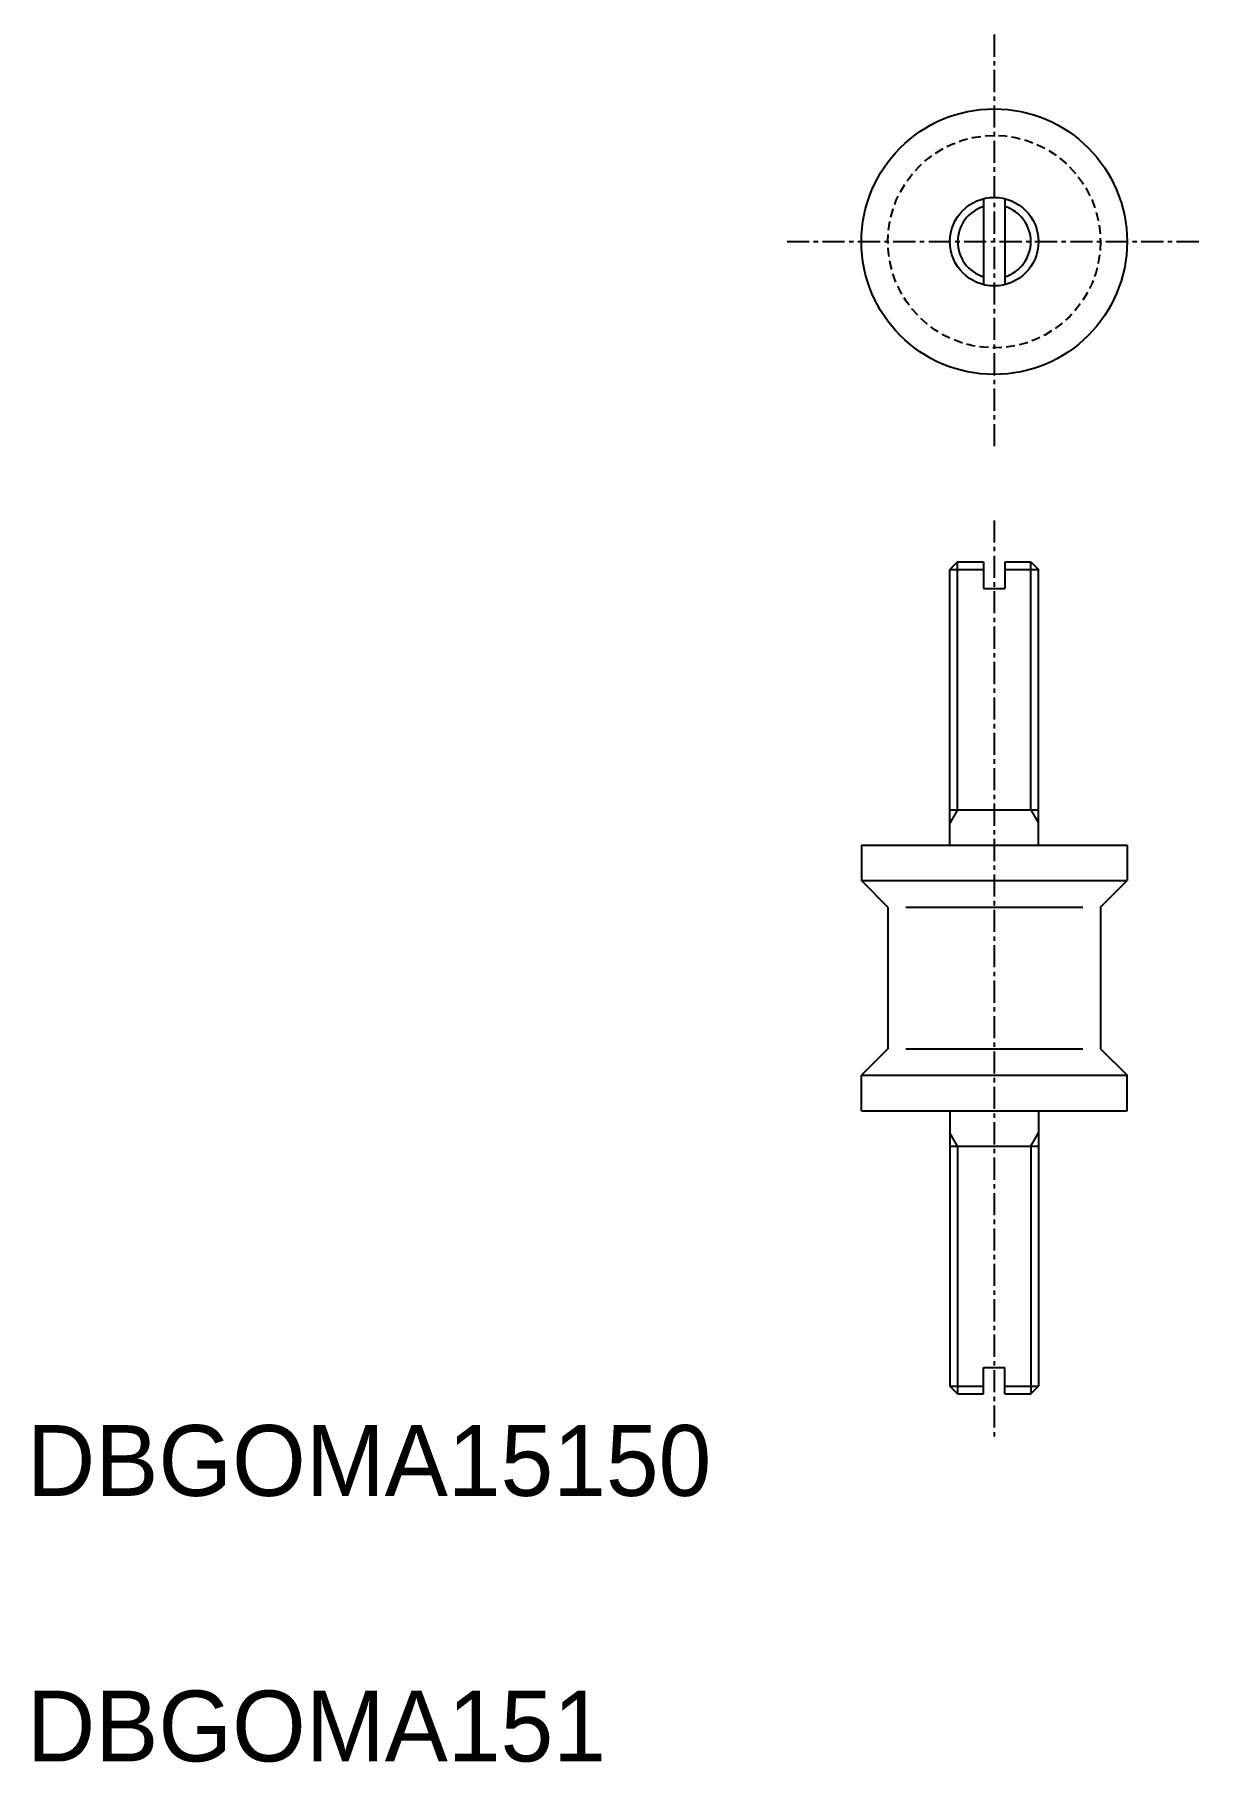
# Model space of a CAD drawing. Extents: x 101 to 166.9, y 165 to 262.6.
import ezdxf

# ---------------------------------------------------------------- set-up
doc = ezdxf.new("R2010")
doc.units = 0
doc.linetypes.add('CENTER', pattern=[2, 1.25, -0.25, 0.25, -0.25])
doc.linetypes.add('DASHED', pattern=[0.75, 0.5, -0.25])
doc.layers.get('0').update_dxf_attribs({"linetype": 'CONTINUOUS'})
doc.layers.add('CENTER', color=1, linetype='CENTER')

msp = doc.modelspace()

# ---------------------------------------------------------------- linework, layer by layer
at = {"color": 7, "linetype": 'CONTINUOUS'}
for p, q in [((154.607, 253.342), (154.607, 248.489)), ((155.807, 253.342), (155.807, 248.489)), ((153.14, 232.826), (152.707, 232.393)), ((152.707, 216.826), (152.707, 232.393)), ((152.707, 232.393), (154.607, 232.393)), ((153.14, 232.826), (154.607, 232.826)), ((154.607, 232.826), (154.607, 231.326)), ((155.807, 232.826), (155.807, 231.326)), ((155.807, 232.826), (157.274, 232.826)), ((155.807, 232.393), (157.707, 232.393)), ((157.274, 232.826), (157.707, 232.393)), ((157.707, 216.826), (157.707, 232.393)), ((154.607, 231.326), (155.807, 231.326)), ((152.707, 218.826), (157.707, 218.826)), ((147.707, 216.826), (162.707, 216.826)), ((147.707, 216.826), (147.707, 214.826)), ((162.707, 216.826), (162.707, 214.826)), ((147.707, 214.826), (162.707, 214.826)), ((149.207, 213.326), (147.707, 214.826)), ((161.207, 213.326), (162.707, 214.826)), ((149.207, 213.326), (149.207, 205.326)), ((150.207, 213.326), (160.207, 213.326)), ((161.207, 213.326), (161.207, 205.326)), ((149.207, 205.326), (147.707, 203.826)), ((150.207, 205.326), (160.207, 205.326)), ((161.207, 205.326), (162.707, 203.826)), ((147.707, 203.826), (162.707, 203.826)), ((147.707, 201.826), (147.707, 203.826)), ((162.707, 201.826), (162.707, 203.826)), ((147.707, 201.826), (162.707, 201.826)), ((152.707, 201.826), (152.707, 186.259)), ((157.707, 201.826), (157.707, 186.259)), ((152.707, 199.826), (157.707, 199.826)), ((154.607, 185.826), (154.607, 187.326)), ((154.607, 187.326), (155.807, 187.326)), ((155.807, 185.826), (155.807, 187.326)), ((152.707, 186.259), (154.607, 186.259)), ((153.14, 185.826), (152.707, 186.259)), ((153.14, 185.826), (154.607, 185.826)), ((155.807, 186.259), (157.707, 186.259)), ((155.807, 185.826), (157.274, 185.826)), ((157.274, 185.826), (157.707, 186.259))]:
    msp.add_line(p, q, dxfattribs=at)
at = {"color": 3, "linetype": 'CONTINUOUS'}
for p, q in [((153.14, 218.826), (153.14, 232.826)), ((157.274, 218.826), (157.274, 232.826)), ((153.14, 218.825), (152.707, 218.075)), ((157.274, 218.826), (157.707, 218.076)), ((153.14, 199.826), (152.707, 200.576)), ((157.274, 199.826), (157.707, 200.576)), ((153.14, 199.826), (153.14, 185.826)), ((157.274, 199.826), (157.274, 185.826))]:
    msp.add_line(p, q, dxfattribs=at)
at = {"color": 7, "linetype": 'CONTINUOUS'}
for radius in [7.5, 2.5]:
    msp.add_circle((155.207, 250.916), radius, dxfattribs=at)
at = {"color": 3, "linetype": 'DASHED'}
msp.add_circle((155.207, 250.916), 6, dxfattribs=at)
at = {"color": 3, "linetype": 'CONTINUOUS'}
for start, end in [(106.87447, 253.12553), (286.87447, 73.12553)]:
    msp.add_arc((155.207, 250.916), 2.067, start, end, dxfattribs=at)
at = {"layer": 'CENTER', "color": 1, "linetype": 'CENTER'}
for p, q in [((155.207, 262.615), (155.207, 239.216)), ((143.508, 250.916), (166.907, 250.916)), ((155.207, 235.174), (155.207, 183.207))]:
    msp.add_line(p, q, dxfattribs=at)

# ---------------------------------------------------------------- texts
at = {"color": 7, "linetype": 'CONTINUOUS'}
for s, p in [('DBGOMA15150', (100.582, 180.066)), ('DBGOMA151', (100.582, 165.066))]:
    msp.add_text(s, height=4, dxfattribs=at).set_placement(p)

doc.saveas('drawing.dxf')
